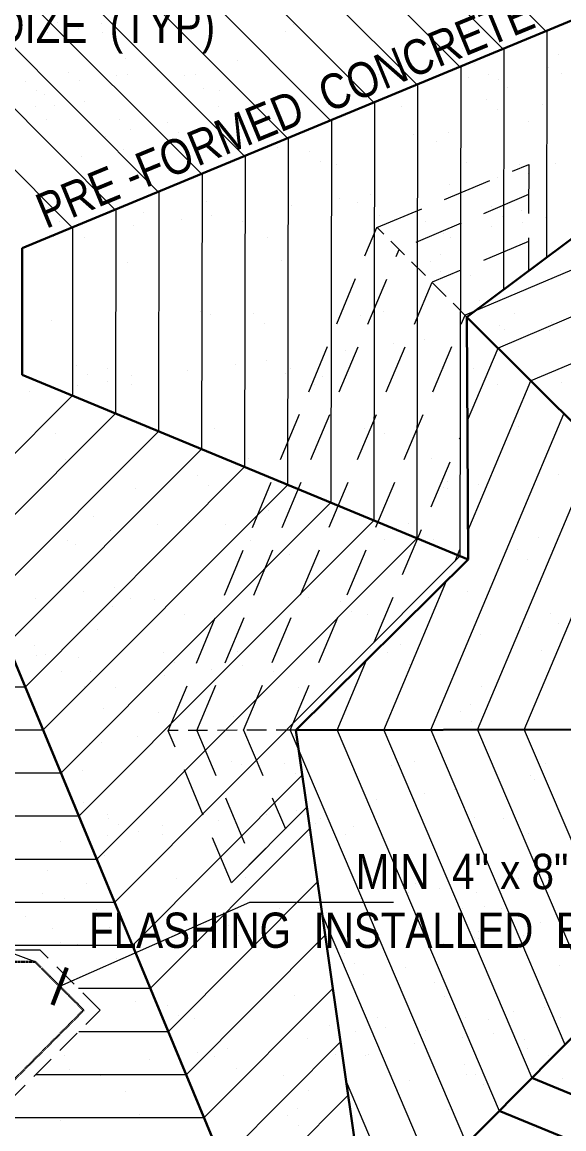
# Model space of a CAD drawing. Header units: inches. Extents: x 279 to 11006, y 233 to 7807.
# Drawn here: x 2887.9 to 3026.2, y 7348.9 to 7631.5 of the extents above; entities that cross this region are included whole.
import ezdxf

# ---------------------------------------------------------------- set-up
doc = ezdxf.new("R2010")
doc.units = ezdxf.units.IN
doc.header["$MEASUREMENT"] = 0
doc.linetypes.add('HIDDEN', pattern=[0.375, 0.25, -0.125])
for name, color, linetype, lineweight in [('MASONRY', 16, 'HIDDEN', 30), ('ROOF LINE', 7, 'Continuous', 30), ('ROOFLINE', 7, 'HIDDEN', 30)]:
    doc.layers.add(name, color=color, linetype=linetype, lineweight=lineweight)
doc.styles.add('ARCHENT', font='technical.ttf', dxfattribs={"height": 6})
doc.styles.add('ARCHENTLTD', font='technical.ttf', dxfattribs={"height": 0.1875})
doc.dimstyles.new('ARCHENTLTD', dxfattribs={"dimscale": 0.05, "dimtxt": 0.1875, "dimasz": 3, "dimexe": 9, "dimexo": 1, "dimgap": 2.5, "dimtad": 0, "dimdec": 1, "dimzin": 1, "dimdsep": 46, "dimlunit": 4, "dimtxsty": 'ARCHENTLTD', "dimblk": 'ARCHTICK', "dimcen": 6, "dimclrd": 256, "dimclre": 256, "dimclrt": 256, "dimaunit": 1, "dimadec": 0, "dimazin": 0, "dimtfac": 1, "dimtdec": 1, "dimtofl": 0, "dimtmove": 1, "dimatfit": 3, "dimldrblk": 'ARCHTICK', "dimfxl": 1, "dimfrac": 2, "dimtolj": 1, "dimtzin": 0, "dimlwd": 9, "dimlwe": 9, "dimarcsym": 0})

# ---------------------------------------------------------------- blocks, each defined once
blk = doc.blocks.new('_ArchTick')
at = {"color": 0, "linetype": 'ByBlock', "const_width": 0.15}
blk.add_lwpolyline([(-0.5, -0.5), (0.5, 0.5)], dxfattribs=at)

msp = doc.modelspace()

# ---------------------------------------------------------------- linework, layer by layer
at = {"layer": 'MASONRY', "linetype": 'HIDDEN', "lineweight": 9, "ltscale": 25}
for p, q in [((2892.52, 7394.52), (2805.22, 7394.29)), ((2907.87, 7379.19), (2892.52, 7394.52)), ((2877.68, 7348.98), (2907.87, 7379.19))]:
    msp.add_line(p, q, dxfattribs=at)
at = {"layer": 'MASONRY'}
for p, q in [((2891.28, 7391.52), (2806.47, 7391.29)), ((2903.63, 7379.19), (2891.28, 7391.52)), ((2876.44, 7351.98), (2903.63, 7379.19))]:
    msp.add_line(p, q, dxfattribs=at)
at = {"layer": 'ROOF LINE', "color": 93, "lineweight": 9}
for p, q in [((2920.45, 7730.55), (3021.65, 7629.17)), ((2915.9, 7719.54), (3010.66, 7624.61)), ((2911.35, 7708.53), (2999.67, 7620.05)), ((2906.8, 7697.52), (2988.68, 7615.5)), ((2902.25, 7686.51), (2977.69, 7610.94)), ((2897.7, 7675.49), (2966.69, 7606.37)), ((2893.13, 7664.45), (2955.67, 7601.8)), ((2888.58, 7653.44), (2944.68, 7597.24)), ((2884.03, 7642.43), (2933.69, 7592.69)), ((2879.48, 7631.42), (2922.7, 7588.13)), ((3021.91, 7629.28), (3021.81, 7571.33)), ((3010.9, 7624.72), (3010.79, 7563.09)), ((2874.93, 7620.41), (2911.71, 7583.57)), ((2999.89, 7620.15), (2999.68, 7495.1)), ((2988.89, 7615.58), (2988.68, 7499.42)), ((2977.88, 7611.02), (2977.69, 7504)), ((2870.38, 7609.4), (2900.73, 7579)), ((2966.87, 7606.45), (2966.7, 7508.58)), ((2955.86, 7601.88), (2955.71, 7513.16)), ((3106.92, 7601.53), (3001, 7556.64)), ((2944.85, 7597.32), (2944.72, 7517.74)), ((2933.85, 7592.75), (2933.72, 7522.33)), ((2922.84, 7588.19), (2922.73, 7526.91)), ((3106.92, 7589.59), (3009.41, 7548.26)), ((2911.83, 7583.62), (2911.74, 7531.49)), ((2900.82, 7579.05), (2900.75, 7536.07)), ((3106.92, 7577.64), (3017.81, 7539.87)), ((3001.62, 7529.77), (3009.41, 7548.26)), ((3001.76, 7501.74), (3017.81, 7539.87)), ((2870.43, 7505.7), (2900.77, 7536.12)), ((2875, 7494.7), (2911.78, 7531.58)), ((2992.22, 7450.75), (3026.22, 7531.49)), ((2879.57, 7483.7), (2922.79, 7527.04)), ((2884.13, 7472.7), (2933.8, 7522.51)), ((3004.16, 7450.77), (3034.62, 7523.1)), ((2888.7, 7461.7), (2944.81, 7517.97)), ((2893.26, 7450.7), (2955.82, 7513.43)), ((3016.11, 7450.79), (3043.03, 7514.72)), ((2897.83, 7439.7), (2966.83, 7508.9)), ((2902.39, 7428.7), (2977.84, 7504.36)), ((2906.96, 7417.7), (2988.85, 7499.82)), ((2911.52, 7406.7), (2999.68, 7495.1)), ((2980.27, 7450.72), (2996.3, 7488.79)), ((2968.33, 7450.7), (2975.84, 7468.55)), ((2888.7, 7461.7), (2809.23, 7461.7)), ((2893.26, 7450.7), (2804.67, 7450.7)), ((2956.38, 7450.68), (3001.35, 7345.06)), ((2968.33, 7450.7), (3009.71, 7353.51)), ((2980.27, 7450.72), (3018.07, 7361.95)), ((2992.22, 7450.75), (3026.43, 7370.4)), ((3004.16, 7450.77), (3034.79, 7378.85)), ((3016.11, 7450.79), (3043.15, 7387.29)), ((2897.83, 7439.7), (2800.11, 7439.7)), ((2916.09, 7395.7), (2959.44, 7439.17)), ((2902.39, 7428.7), (2795.54, 7428.7)), ((2941.34, 7411.68), (2960.61, 7431)), ((2920.65, 7384.7), (2961.39, 7425.56)), ((2906.96, 7417.7), (2790.98, 7417.7)), ((2925.22, 7373.7), (2963.35, 7411.94)), ((2911.52, 7406.7), (2850.43, 7406.7)), ((2964.59, 7403.33), (2992.99, 7336.61)), ((2929.78, 7362.7), (2965.3, 7398.32)), ((2916.09, 7395.7), (2880.03, 7395.7)), ((2920.65, 7384.7), (2902.35, 7384.7)), ((2934.35, 7351.7), (2967.26, 7384.71)), ((2925.22, 7373.7), (2902.39, 7373.7)), ((2938.91, 7340.7), (2969.22, 7371.09)), ((2929.78, 7362.7), (2891.4, 7362.7)), ((2970.67, 7360.95), (2984.63, 7328.16)), ((2943.48, 7329.71), (2971.17, 7357.47)), ((2934.35, 7351.7), (2763.61, 7351.7))]:
    msp.add_line(p, q, dxfattribs=at)
at = {"layer": 'ROOF LINE', "color": 93}
for p, q in [((2887.94, 7573.71), (3098.73, 7661.15)), ((3088.48, 7469.36), (3001.49, 7556.15)), ((2887.95, 7541.44), (3001.79, 7494.22)), ((2865.1, 7518.55), (2952.56, 7307.84)), ((3080.69, 7450.92), (2957.79, 7450.68)), ((3088.18, 7432.8), (2978.65, 7322.12)), ((3107.09, 7325.14), (3018.07, 7361.95)), ((3107.11, 7313.23), (3009.71, 7353.51))]:
    msp.add_line(p, q, dxfattribs=at)
at = {"layer": 'ROOF LINE'}
for p, q in [((3098.74, 7629), (3001.53, 7556.19)), ((2887.94, 7573.71), (2887.95, 7541.4)), ((3001.49, 7556.15), (3001.79, 7494.22)), ((3001.79, 7494.22), (2957.79, 7450.68)), ((2957.79, 7450.68), (2975.06, 7330.37))]:
    msp.add_line(p, q, dxfattribs=at)
at = {"layer": 'ROOF LINE', "linetype": 'HIDDEN', "lineweight": 9, "ltscale": 50}
for p, q in [((2978.44, 7579.03), (3017.24, 7595.11)), ((3017.24, 7595.11), (3017.19, 7567.92)), ((2925.25, 7450.48), (2978.44, 7579.03)), ((2977.78, 7473.14), (2999.73, 7525.27)), ((2941.34, 7411.68), (2925.25, 7450.48))]:
    msp.add_line(p, q, dxfattribs=at)
at = {"layer": 'ROOF LINE', "color": 7, "linetype": 'HIDDEN', "lineweight": 9, "ltscale": 50}
for p, q in [((3017.23, 7587.41), (2984.19, 7573.41)), ((2932.49, 7450.63), (2984.19, 7573.41)), ((3017.21, 7575.46), (2992.6, 7565.03)), ((2944.44, 7450.65), (2992.6, 7565.03)), ((2956.38, 7450.68), (3001, 7556.64)), ((2932.49, 7450.63), (2946.76, 7417.12)), ((2944.44, 7450.65), (2955.14, 7425.52)), ((2941.34, 7411.68), (2960.61, 7431))]:
    msp.add_line(p, q, dxfattribs=at)
at = {"layer": 'ROOF LINE', "color": 7, "linetype": 'HIDDEN', "lineweight": 9, "ltscale": 20}
for p, q in [((3001.49, 7556.15), (2978.47, 7579.12)), ((2957.79, 7450.68), (2925.31, 7450.61))]:
    msp.add_line(p, q, dxfattribs=at)
at = {"layer": 'ROOF LINE', "color": 7, "lineweight": 9}
msp.add_line((2998.43, 7493.85), (2999.68, 7496.81), dxfattribs=at)
at = {"layer": 'ROOF LINE', "lineweight": 9}
msp.add_line((2891.28, 7391.52), (2849.03, 7407.22), dxfattribs=at)
at = {"layer": 'ROOFLINE', "color": 7, "linetype": 'Continuous', "lineweight": 25, "ltscale": 100}
for p, q in [((2897.06, 7631.41), (2897.06, 7631.41)), ((2902.21, 7629.76), (2902.21, 7629.76)), ((2908.21, 7631.21), (2908.21, 7631.21)), ((2957.08, 7630.9), (2957.08, 7630.9)), ((3017.99, 7629.57), (3017.99, 7629.57)), ((2894.4, 7628.73), (2894.4, 7628.73)), ((2908.33, 7628.89), (2908.33, 7628.89)), ((2955.04, 7628.98), (2955.04, 7628.98)), ((3001.76, 7629.07), (3001.76, 7629.07)), ((3000.4, 7624.62), (3000.4, 7624.62)), ((3022.06, 7625.73), (3022.06, 7625.73)), ((2914.29, 7622.22), (2914.29, 7622.22)), ((2942.9, 7621.77), (2942.9, 7621.77)), ((3003.31, 7620.93), (3003.31, 7620.93)), ((3024.83, 7623.19), (3024.83, 7623.19)), ((2899.68, 7618.5), (2899.68, 7618.5)), ((2914.72, 7618.06), (2914.72, 7618.06)), ((2922.53, 7619.08), (2922.53, 7619.08)), ((2932.1, 7618.11), (2932.1, 7618.11)), ((2970.13, 7618.94), (2970.13, 7618.94)), ((2978.81, 7618.19), (2978.81, 7618.19)), ((3007.02, 7618.15), (3007.02, 7618.15)), ((3022.17, 7619.9), (3022.17, 7619.9)), ((3025.52, 7618.28), (3025.52, 7618.28)), ((2888.87, 7616.37), (2888.87, 7616.37)), ((2902.53, 7616.45), (2902.53, 7616.45)), ((2911.99, 7617.73), (2911.99, 7617.73)), ((2929.38, 7617.83), (2929.38, 7617.83)), ((2967.75, 7617.65), (2967.75, 7617.65)), ((2972.9, 7616.41), (2972.9, 7616.41)), ((3001.79, 7617.22), (3001.79, 7617.22)), ((3009.64, 7616.9), (3009.64, 7616.9)), ((2891.71, 7613.99), (2891.71, 7613.99)), ((2893.64, 7613.05), (2893.64, 7613.05)), ((2898.24, 7612.73), (2898.24, 7612.73)), ((2934.16, 7614.51), (2934.16, 7614.51)), ((2938.42, 7614.08), (2938.42, 7614.08)), ((2972.53, 7614.33), (2972.53, 7614.33)), ((2985.13, 7614.17), (2985.13, 7614.17)), ((3011.79, 7614.83), (3011.79, 7614.83)), ((2891.35, 7609.87), (2891.35, 7609.87)), ((2896.12, 7610.27), (2896.12, 7610.27)), ((2903.92, 7611.3), (2903.92, 7611.3)), ((2938.06, 7609.95), (2938.06, 7609.95)), ((2948.29, 7610.38), (2948.29, 7610.38)), ((2984.77, 7610.04), (2984.77, 7610.04)), ((3006.43, 7611.59), (3006.43, 7611.59)), ((3020.68, 7610.55), (3020.68, 7610.55)), ((2894.06, 7606.69), (2894.06, 7606.69)), ((3009.2, 7609.06), (3009.2, 7609.06)), ((2912.73, 7606.54), (2912.73, 7606.54)), ((2915.49, 7604.01), (2915.49, 7604.01)), ((2925.04, 7605.77), (2925.04, 7605.77)), ((2988.93, 7604.27), (2988.93, 7604.27)), ((3017.16, 7606.06), (3017.16, 7606.06)), ((2909.15, 7602.31), (2909.15, 7602.31)), ((2927.81, 7603.24), (2927.81, 7603.24)), ((2948.42, 7602.81), (2948.42, 7602.81)), ((2987.83, 7602.73), (2987.83, 7602.73)), ((2988.98, 7602.35), (2988.98, 7602.35)), ((2996.79, 7603.37), (2996.79, 7603.37)), ((2913.93, 7598.99), (2913.93, 7598.99)), ((2953.19, 7599.49), (2953.19, 7599.49)), ((2961.34, 7598.43), (2961.34, 7598.43)), ((2993.7, 7600.95), (2993.7, 7600.95)), ((2903.2, 7597.22), (2903.2, 7597.22)), ((2964.11, 7595.89), (2964.11, 7595.89)), ((3001.34, 7595.72), (3001.34, 7595.72)), ((3024.13, 7595.38), (3024.13, 7595.38)), ((2921.44, 7595.05), (2921.44, 7595.05)), ((2968.15, 7595.14), (2968.15, 7595.14)), ((3014.87, 7595.23), (3014.87, 7595.23)), ((3017.11, 7592.7), (3017.11, 7592.7)), ((2997.11, 7590.07), (2997.11, 7590.07)), ((3009.31, 7591.67), (3009.31, 7591.67)), ((2976.74, 7587.38), (2976.74, 7587.38)), ((2894.59, 7584.15), (2894.59, 7584.15)), ((2916.25, 7585.26), (2916.25, 7585.26)), ((2935.1, 7585.61), (2935.1, 7585.61)), ((2956.74, 7584.75), (2956.74, 7584.75)), ((2968.93, 7586.36), (2968.93, 7586.36)), ((2973.47, 7585.43), (2973.47, 7585.43)), ((3007.71, 7584.39), (3007.71, 7584.39)), ((3012.74, 7585.93), (3012.74, 7585.93)), ((2919.02, 7582.73), (2919.02, 7582.73)), ((2936.36, 7582.07), (2936.36, 7582.07)), ((2979.04, 7582.21), (2979.04, 7582.21)), ((3010.48, 7581.86), (3010.48, 7581.86)), ((3015.43, 7583.37), (3015.43, 7583.37)), ((3021.63, 7581.65), (3021.63, 7581.65)), ((2897.5, 7580.46), (2897.5, 7580.46)), ((2916.36, 7579.43), (2916.36, 7579.43)), ((2928.55, 7581.04), (2928.55, 7581.04)), ((2944.21, 7580.55), (2944.21, 7580.55)), ((2990.93, 7580.63), (2990.93, 7580.63)), ((3007.82, 7579.17), (3007.82, 7579.17)), ((3015.62, 7580.2), (3015.62, 7580.2)), ((3021.75, 7579.34), (3021.75, 7579.34)), ((2895.98, 7576.75), (2895.98, 7576.75)), ((2903.83, 7576.43), (2903.83, 7576.43)), ((2950.54, 7576.52), (2950.54, 7576.52)), ((2995.62, 7577.57), (2995.62, 7577.57)), ((2997.25, 7576.6), (2997.25, 7576.6)), ((2914.87, 7570.09), (2914.87, 7570.09)), ((2954.14, 7570.59), (2954.14, 7570.59)), ((2992.09, 7570.26), (2992.09, 7570.26)), ((2994.65, 7572.05), (2994.65, 7572.05)), ((2933.95, 7569.05), (2933.95, 7569.05)), ((2994.85, 7567.72), (2994.85, 7567.72)), ((3025.41, 7568.17), (3025.41, 7568.17)), ((3002.29, 7566.81), (3002.29, 7566.81)), ((3004.77, 7560.31), (3004.77, 7560.31)), ((2933.56, 7557.49), (2933.56, 7557.49)), ((2936.05, 7556.71), (2936.05, 7556.71)), ((2947, 7557.09), (2947, 7557.09)), ((2974.42, 7556.53), (2974.42, 7556.53)), ((2980.27, 7557.58), (2980.27, 7557.58)), ((3013.68, 7557.03), (3013.68, 7557.03)), ((2895.53, 7555.25), (2895.53, 7555.25)), ((2949.76, 7554.56), (2949.76, 7554.56)), ((3009.78, 7554.04), (3009.78, 7554.04)), ((3010.94, 7553.05), (3010.94, 7553.05)), ((3023.14, 7554.66), (3023.14, 7554.66)), ((2990.57, 7550.37), (2990.57, 7550.37)), ((3022.57, 7552.75), (3022.57, 7552.75)), ((2970.57, 7547.73), (2970.57, 7547.73)), ((2982.76, 7549.34), (2982.76, 7549.34)), ((2950.19, 7545.05), (2950.19, 7545.05)), ((2901.91, 7543.92), (2901.91, 7543.92)), ((2909.62, 7542.9), (2909.62, 7542.9)), ((2930.19, 7542.42), (2930.19, 7542.42)), ((2942.38, 7544.02), (2942.38, 7544.02)), ((2955.08, 7541.69), (2955.08, 7541.69)), ((2956.33, 7542.99), (2956.33, 7542.99)), ((2995.59, 7543.15), (2995.59, 7543.15)), ((3003.04, 7543.07), (3003.04, 7543.07)), ((3022.83, 7542.08), (3022.83, 7542.08)), ((2904.67, 7541.39), (2904.67, 7541.39)), ((2909.82, 7539.73), (2909.82, 7539.73)), ((2915.82, 7541.19), (2915.82, 7541.19)), ((2915.94, 7538.87), (2915.94, 7538.87)), ((2962.65, 7538.96), (2962.65, 7538.96)), ((2964.69, 7540.87), (2964.69, 7540.87)), ((3009.37, 7539.04), (3009.37, 7539.04)), ((3025.6, 7539.55), (3025.6, 7539.55)), ((2889.81, 7537.1), (2889.81, 7537.1)), ((2902.01, 7538.71), (2902.01, 7538.71)), ((2919.6, 7527.71), (2919.6, 7527.71)), ((2936.99, 7527.81), (2936.99, 7527.81)), ((2975.36, 7527.63), (2975.36, 7527.63)), ((2977.74, 7528.92), (2977.74, 7528.92)), ((3014.63, 7528.13), (3014.63, 7528.13)), ((2896.48, 7526.35), (2896.48, 7526.35)), ((2980.51, 7526.38), (2980.51, 7526.38)), ((2898.96, 7519.84), (2898.96, 7519.84)), ((2945.67, 7519.93), (2945.67, 7519.93)), ((2992.38, 7520.02), (2992.38, 7520.02)), ((2932.65, 7515.75), (2932.65, 7515.75)), ((2996.54, 7514.25), (2996.54, 7514.25)), ((3024.77, 7516.04), (3024.77, 7516.04)), ((2916.76, 7512.28), (2916.76, 7512.28)), ((2935.42, 7513.22), (2935.42, 7513.22)), ((2956.03, 7512.79), (2956.03, 7512.79)), ((2995.44, 7512.7), (2995.44, 7512.7)), ((2996.59, 7512.32), (2996.59, 7512.32)), ((3004.4, 7513.35), (3004.4, 7513.35)), ((2906.23, 7505.3), (2906.23, 7505.3)), ((2950.75, 7506.9), (2950.75, 7506.9)), ((2922.56, 7503.19), (2922.56, 7503.19)), ((2930.37, 7504.22), (2930.37, 7504.22)), ((2939.94, 7503.25), (2939.94, 7503.25)), ((2986.65, 7503.33), (2986.65, 7503.33)), ((2910.37, 7501.59), (2910.37, 7501.59)), ((2942, 7499.65), (2942, 7499.65)), ((2980.37, 7499.47), (2980.37, 7499.47)), ((2992.98, 7499.3), (2992.98, 7499.3)), ((3019.63, 7499.97), (3019.63, 7499.97)), ((2899.55, 7499.13), (2899.55, 7499.13)), ((2901.48, 7498.19), (2901.48, 7498.19)), ((2946.26, 7499.22), (2946.26, 7499.22)), ((3014.28, 7496.73), (3014.28, 7496.73)), ((2956.14, 7495.52), (2956.14, 7495.52)), ((3017.04, 7494.2), (3017.04, 7494.2)), ((2903.61, 7486), (2903.61, 7486)), ((2911.42, 7487.03), (2911.42, 7487.03)), ((3001.54, 7486.09), (3001.54, 7486.09)), ((2891.42, 7484.39), (2891.42, 7484.39)), ((2911.04, 7482.36), (2911.04, 7482.36)), ((2915.51, 7484.32), (2915.51, 7484.32)), ((2921.77, 7484.13), (2921.77, 7484.13)), ((2961.03, 7484.63), (2961.03, 7484.63)), ((2969.19, 7483.56), (2969.19, 7483.56)), ((2929.28, 7480.19), (2929.28, 7480.19)), ((2971.95, 7481.03), (2971.95, 7481.03)), ((2976, 7480.28), (2976, 7480.28)), ((3022.71, 7480.36), (3022.71, 7480.36)), ((3017.15, 7476.81), (3017.15, 7476.81)), ((3024.96, 7477.84), (3024.96, 7477.84)), ((2907.18, 7476.4), (2907.18, 7476.4)), ((3004.95, 7475.21), (3004.95, 7475.21)), ((2891.11, 7472.43), (2891.11, 7472.43)), ((2976.77, 7471.49), (2976.77, 7471.49)), ((2984.58, 7472.52), (2984.58, 7472.52)), ((3020.58, 7471.07), (3020.58, 7471.07)), ((2891.57, 7469.73), (2891.57, 7469.73)), ((2893.87, 7469.9), (2893.87, 7469.9)), ((2902.43, 7469.29), (2902.43, 7469.29)), ((2924.09, 7470.4), (2924.09, 7470.4)), ((2942.94, 7470.75), (2942.94, 7470.75)), ((2964.58, 7469.89), (2964.58, 7469.89)), ((2981.31, 7470.57), (2981.31, 7470.57)), ((2897.89, 7465.7), (2897.89, 7465.7)), ((2905.34, 7465.6), (2905.34, 7465.6)), ((2926.86, 7467.86), (2926.86, 7467.86)), ((2936.4, 7466.18), (2936.4, 7466.18)), ((2944.2, 7467.21), (2944.2, 7467.21)), ((2952.06, 7465.69), (2952.06, 7465.69)), ((2986.88, 7467.35), (2986.88, 7467.35)), ((2998.77, 7465.77), (2998.77, 7465.77)), ((2924.2, 7464.57), (2924.2, 7464.57)), ((2903.83, 7461.89), (2903.83, 7461.89)), ((2911.67, 7461.57), (2911.67, 7461.57)), ((2958.38, 7461.66), (2958.38, 7461.66)), ((3005.09, 7461.74), (3005.09, 7461.74)), ((3002.49, 7457.19), (3002.49, 7457.19)), ((2908.8, 7456.22), (2908.8, 7456.22)), ((2922.71, 7455.23), (2922.71, 7455.23)), ((2941.79, 7454.18), (2941.79, 7454.18)), ((2961.98, 7455.73), (2961.98, 7455.73)), ((2999.93, 7455.39), (2999.93, 7455.39)), ((3002.7, 7452.86), (3002.7, 7452.86)), ((2917.44, 7448.98), (2917.44, 7448.98)), ((2905.25, 7447.38), (2905.25, 7447.38)), ((2908.12, 7447.5), (2908.12, 7447.5)), ((2903.38, 7440.39), (2903.38, 7440.39)), ((2941.4, 7442.63), (2941.4, 7442.63)), ((2943.89, 7441.85), (2943.89, 7441.85)), ((2954.84, 7442.23), (2954.84, 7442.23)), ((2982.26, 7441.67), (2982.26, 7441.67)), ((2988.11, 7442.72), (2988.11, 7442.72)), ((3021.52, 7442.17), (3021.52, 7442.17)), ((2957.6, 7439.69), (2957.6, 7439.69)), ((3017.63, 7439.18), (3017.63, 7439.18)), ((3018.78, 7438.19), (3018.78, 7438.19)), ((2990.6, 7434.48), (2990.6, 7434.48)), ((2998.41, 7435.51), (2998.41, 7435.51)), ((2903.68, 7432.17), (2903.68, 7432.17)), ((2978.41, 7432.87), (2978.41, 7432.87)), ((2909.75, 7429.06), (2909.75, 7429.06)), ((2950.23, 7429.16), (2950.23, 7429.16)), ((2958.03, 7430.19), (2958.03, 7430.19)), ((2910.01, 7428.14), (2910.01, 7428.14)), ((2912.51, 7426.53), (2912.51, 7426.53)), ((2917.46, 7428.04), (2917.46, 7428.04)), ((2923.66, 7426.32), (2923.66, 7426.32)), ((2938.03, 7427.56), (2938.03, 7427.56)), ((2962.92, 7426.83), (2962.92, 7426.83)), ((2964.17, 7428.12), (2964.17, 7428.12)), ((2972.53, 7426.01), (2972.53, 7426.01)), ((3003.44, 7428.29), (3003.44, 7428.29)), ((3010.88, 7428.21), (3010.88, 7428.21)), ((2909.85, 7423.84), (2909.85, 7423.84)), ((2917.66, 7424.87), (2917.66, 7424.87)), ((2923.78, 7424.01), (2923.78, 7424.01)), ((2970.5, 7424.09), (2970.5, 7424.09)), ((3017.21, 7424.18), (3017.21, 7424.18)), ((2897.66, 7422.24), (2897.66, 7422.24)), ((2909.07, 7418.6), (2909.07, 7418.6)), ((2894.46, 7414.88), (2894.46, 7414.88)), ((2927.44, 7412.85), (2927.44, 7412.85)), ((2944.84, 7412.95), (2944.84, 7412.95)), ((2983.21, 7412.76), (2983.21, 7412.76)), ((2985.59, 7414.06), (2985.59, 7414.06)), ((3014.76, 7412.93), (3014.76, 7412.93)), ((3022.47, 7413.27), (3022.47, 7413.27)), ((2893.03, 7409.11), (2893.03, 7409.11)), ((2904.32, 7411.48), (2904.32, 7411.48)), ((2986.58, 7409.22), (2986.58, 7409.22)), ((2988.35, 7411.52), (2988.35, 7411.52)), ((2994.38, 7410.25), (2994.38, 7410.25)), ((3003.95, 7409.27), (3003.95, 7409.27)), ((2890.9, 7406.65), (2890.9, 7406.65)), ((2898.71, 7407.68), (2898.71, 7407.68)), ((2974.38, 7407.61), (2974.38, 7407.61)), ((2906.57, 7403.75), (2906.57, 7403.75)), ((2906.8, 7404.98), (2906.8, 7404.98)), ((2953.51, 7405.07), (2953.51, 7405.07)), ((2963.56, 7405.15), (2963.56, 7405.15)), ((2965.5, 7404.22), (2965.5, 7404.22)), ((3000.23, 7405.16), (3000.23, 7405.16)), ((3006.01, 7405.68), (3006.01, 7405.68)), ((3010.28, 7405.24), (3010.28, 7405.24)), ((2888.84, 7403.07), (2888.84, 7403.07)), ((2907.51, 7402.92), (2907.51, 7402.92)), ((2910.27, 7400.39), (2910.27, 7400.39)), ((2940.49, 7400.89), (2940.49, 7400.89)), ((3020.15, 7401.55), (3020.15, 7401.55)), ((2895.76, 7400.09), (2895.76, 7400.09)), ((2942.47, 7400.18), (2942.47, 7400.18)), ((2943.26, 7398.36), (2943.26, 7398.36)), ((2963.87, 7397.92), (2963.87, 7397.92)), ((2989.18, 7400.26), (2989.18, 7400.26)), ((3003.28, 7397.84), (3003.28, 7397.84)), ((3004.38, 7399.39), (3004.38, 7399.39)), ((3012.24, 7398.49), (3012.24, 7398.49)), ((3015.97, 7398.28), (3015.97, 7398.28)), ((2897.82, 7396.5), (2897.82, 7396.5)), ((2902.09, 7396.06), (2902.09, 7396.06)), ((2924.61, 7397.42), (2924.61, 7397.42)), ((2936.19, 7396.31), (2936.19, 7396.31)), ((2948.8, 7396.15), (2948.8, 7396.15)), ((2975.45, 7396.82), (2975.45, 7396.82)), ((2995.51, 7396.23), (2995.51, 7396.23)), ((3004.43, 7397.46), (3004.43, 7397.46)), ((2911.96, 7392.37), (2911.96, 7392.37)), ((2970.1, 7393.57), (2970.1, 7393.57)), ((2972.86, 7391.04), (2972.86, 7391.04)), ((2985.78, 7390.15), (2985.78, 7390.15)), ((3025.04, 7390.66), (3025.04, 7390.66)), ((2975.06, 7388.38), (2975.06, 7388.38)), ((2993.3, 7386.22), (2993.3, 7386.22)), ((2916.85, 7381.47), (2916.85, 7381.47)), ((2957.36, 7382.94), (2957.36, 7382.94)), ((2995.74, 7382.75), (2995.74, 7382.75)), ((2925.01, 7380.41), (2925.01, 7380.41)), ((2927.77, 7377.87), (2927.77, 7377.87)), ((3013.34, 7378.97), (3013.34, 7378.97)), ((3021.15, 7380), (3021.15, 7380)), ((2931.82, 7377.12), (2931.82, 7377.12)), ((2966.44, 7375.31), (2966.44, 7375.31)), ((2978.53, 7377.21), (2978.53, 7377.21)), ((2987.79, 7377.36), (2987.79, 7377.36)), ((2988.11, 7376.42), (2988.11, 7376.42)), ((3001.15, 7377.37), (3001.15, 7377.37)), ((3006.96, 7376.77), (3006.96, 7376.77)), ((3025.24, 7377.29), (3025.24, 7377.29)), ((2972.97, 7373.66), (2972.97, 7373.66)), ((2980.78, 7374.68), (2980.78, 7374.68)), ((2990.87, 7373.89), (2990.87, 7373.89)), ((3000.41, 7372.2), (3000.41, 7372.2)), ((3008.22, 7373.23), (3008.22, 7373.23)), ((2940.4, 7369.37), (2940.4, 7369.37)), ((2960.77, 7372.05), (2960.77, 7372.05)), ((2969.36, 7371.62), (2969.36, 7371.62)), ((2988.21, 7370.6), (2988.21, 7370.6)), ((3016.07, 7371.71), (3016.07, 7371.71)), ((3016.91, 7369.38), (3016.91, 7369.38)), ((2898.76, 7367.59), (2898.76, 7367.59)), ((2920.4, 7366.73), (2920.4, 7366.73)), ((2932.59, 7368.34), (2932.59, 7368.34)), ((2937.13, 7367.41), (2937.13, 7367.41)), ((2967.84, 7367.91), (2967.84, 7367.91)), ((2975.68, 7367.59), (2975.68, 7367.59)), ((2976.4, 7367.91), (2976.4, 7367.91)), ((3022.39, 7367.68), (3022.39, 7367.68)), ((2900.02, 7364.05), (2900.02, 7364.05)), ((2942.7, 7364.19), (2942.7, 7364.19)), ((3000.84, 7365.4), (3000.84, 7365.4)), ((2892.22, 7363.02), (2892.22, 7363.02)), ((2907.88, 7362.53), (2907.88, 7362.53)), ((2954.59, 7362.62), (2954.59, 7362.62)), ((2986.73, 7361.25), (2986.73, 7361.25)), ((3001.3, 7362.7), (3001.3, 7362.7)), ((3003.61, 7362.87), (3003.61, 7362.87)), ((3025.99, 7361.75), (3025.99, 7361.75)), ((2914.2, 7358.5), (2914.2, 7358.5)), ((2960.91, 7358.59), (2960.91, 7358.59)), ((3005.8, 7360.21), (3005.8, 7360.21)), ((3007.63, 7358.67), (3007.63, 7358.67)), ((2917.8, 7352.57), (2917.8, 7352.57)), ((2958.31, 7354.03), (2958.31, 7354.03)), ((2996.68, 7353.85), (2996.68, 7353.85)), ((2897.61, 7351.03), (2897.61, 7351.03)), ((2955.75, 7352.24), (2955.75, 7352.24)), ((2958.52, 7349.7), (2958.52, 7349.7)), ((3018.54, 7349.19), (3018.54, 7349.19))]:
    msp.add_line(p, q, dxfattribs=at)

# ---------------------------------------------------------------- texts
at = {"layer": 'ROOFLINE', "color": 7, "linetype": 'Continuous', "lineweight": 20, "ltscale": 0.5, "insert": (2937.21, 7623.41), "char_height": 9, "attachment_point": 9, "rotation": 0.0021, "style": 'ARCHENT'}
msp.add_mtext('"PLASTECO" CURB  MOUNT  OCTAGONAL\\PPYRAMID  SKYLITE  75"  OD  CURB, PITCH \\P5:12, BZ/CL ACRYLIC  DBL  DOME, ALUM  \\PFIN  BZ  ANODIZE  (TYP)', dxfattribs=at)
at = {"layer": 'ROOFLINE', "color": 7, "linetype": 'Continuous', "lineweight": 9, "ltscale": 0.5, "insert": (3072.53, 7651.99), "char_height": 9, "attachment_point": 9, "rotation": 22.3794, "style": 'ARCHENT'}
msp.add_mtext('PRE -FORMED  CONCRETE  TILE  HIPS', dxfattribs=at)
at = {"layer": 'ROOFLINE', "color": 7, "linetype": 'Continuous', "lineweight": 9, "ltscale": 0.75, "insert": (3152.46, 7394.99), "char_height": 9, "attachment_point": 9, "rotation": 0.0021, "style": 'ARCHENT'}
msp.add_mtext('MIN  4" x 8" x 8" COATED  MTL  STEP\\PFLASHING  INSTALLED  BEHIND  STONE  VENEER', dxfattribs=at)

# ---------------------------------------------------------------- leaders
at = {"layer": 'ROOFLINE', "color": 7, "linetype": 'Continuous', "lineweight": 9, "ltscale": 0.75}
msp.add_leader([(2897.52, 7385.29), (2946.05, 7406.81), (2982.73, 7406.81)], dimstyle='ARCHENTLTD', override={"dimasz": 144, "dimgap": 1, "dimtad": 0}, dxfattribs=at)

doc.saveas('drawing.dxf')
